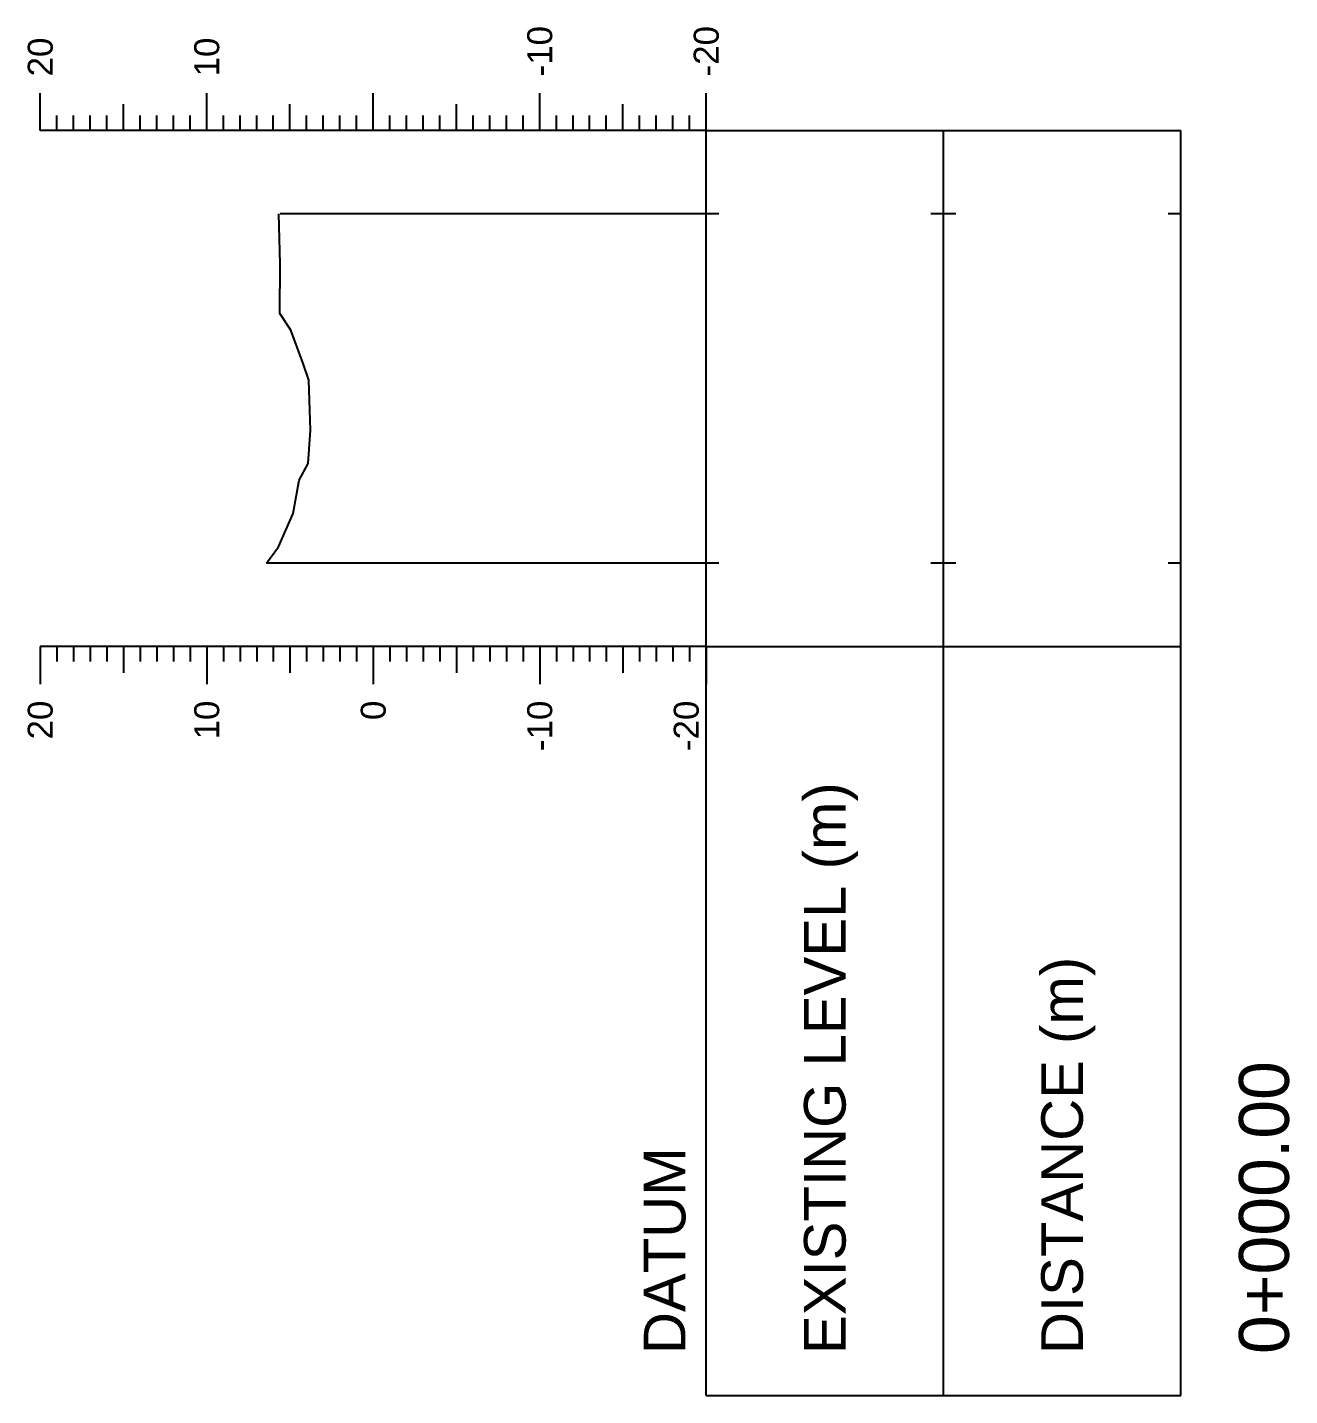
# Model space of a CAD drawing. Header units: millimetres. Extents: x 234588 to 238075, y 2578744 to 2579543.
# Drawn here: x 236817.1 to 236917.2, y 2578938.4 to 2579046.9 of the extents above; entities that cross this region are included whole.
import ezdxf
from ezdxf.enums import TextEntityAlignment as Align

# ---------------------------------------------------------------- set-up
doc = ezdxf.new("R2010")
doc.units = ezdxf.units.MM
doc.header["$MEASUREMENT"] = 0
doc.layers.add('CS_Drawing', color=7, linetype='Continuous')
doc.layers.add('Features', color=5, linetype='Continuous')
doc.styles.get("Standard").update_dxf_attribs({"font": 'arial.ttf'})

msp = doc.modelspace()

# ---------------------------------------------------------------- linework, layer by layer
at = {"layer": 'CS_Drawing'}
for p, q in [((236818.097, 2579038.755), (236818.097, 2579041.725)), ((236831.297, 2579038.755), (236831.297, 2579041.725)), ((236844.497, 2579038.755), (236844.497, 2579041.725)), ((236857.697, 2579038.755), (236857.697, 2579041.725)), ((236870.897, 2579038.755), (236870.897, 2579041.725)), ((236818.097, 2579038.755), (236818.097, 2579040.834)), ((236824.697, 2579038.755), (236824.697, 2579040.834)), ((236831.297, 2579038.755), (236831.297, 2579040.834)), ((236837.897, 2579038.755), (236837.897, 2579040.834)), ((236844.497, 2579038.755), (236844.497, 2579040.834)), ((236851.097, 2579038.755), (236851.097, 2579040.834)), ((236857.697, 2579038.755), (236857.697, 2579040.834)), ((236864.297, 2579038.755), (236864.297, 2579040.834)), ((236870.897, 2579038.755), (236870.897, 2579040.834)), ((236818.097, 2579038.755), (236818.097, 2579039.943)), ((236819.417, 2579038.755), (236819.417, 2579039.943)), ((236820.737, 2579038.755), (236820.737, 2579039.943)), ((236822.057, 2579038.755), (236822.057, 2579039.943)), ((236823.377, 2579038.755), (236823.377, 2579039.943)), ((236824.697, 2579038.755), (236824.697, 2579039.943)), ((236826.017, 2579038.755), (236826.017, 2579039.943)), ((236827.337, 2579038.755), (236827.337, 2579039.943)), ((236828.657, 2579038.755), (236828.657, 2579039.943)), ((236829.977, 2579038.755), (236829.977, 2579039.943)), ((236831.297, 2579038.755), (236831.297, 2579039.943)), ((236832.617, 2579038.755), (236832.617, 2579039.943)), ((236833.937, 2579038.755), (236833.937, 2579039.943)), ((236835.257, 2579038.755), (236835.257, 2579039.943)), ((236836.577, 2579038.755), (236836.577, 2579039.943)), ((236837.897, 2579038.755), (236837.897, 2579039.943)), ((236839.217, 2579038.755), (236839.217, 2579039.943)), ((236840.537, 2579038.755), (236840.537, 2579039.943)), ((236841.857, 2579038.755), (236841.857, 2579039.943)), ((236843.177, 2579038.755), (236843.177, 2579039.943)), ((236844.497, 2579038.755), (236844.497, 2579039.943)), ((236845.817, 2579038.755), (236845.817, 2579039.943)), ((236847.137, 2579038.755), (236847.137, 2579039.943)), ((236848.457, 2579038.755), (236848.457, 2579039.943)), ((236849.777, 2579038.755), (236849.777, 2579039.943)), ((236851.097, 2579038.755), (236851.097, 2579039.943)), ((236852.417, 2579038.755), (236852.417, 2579039.943)), ((236853.737, 2579038.755), (236853.737, 2579039.943)), ((236855.057, 2579038.755), (236855.057, 2579039.943)), ((236856.377, 2579038.755), (236856.377, 2579039.943)), ((236857.697, 2579038.755), (236857.697, 2579039.943)), ((236859.017, 2579038.755), (236859.017, 2579039.943)), ((236860.337, 2579038.755), (236860.337, 2579039.943)), ((236861.657, 2579038.755), (236861.657, 2579039.943)), ((236862.977, 2579038.755), (236862.977, 2579039.943)), ((236864.297, 2579038.755), (236864.297, 2579039.943)), ((236865.617, 2579038.755), (236865.617, 2579039.943)), ((236866.937, 2579038.755), (236866.937, 2579039.943)), ((236868.257, 2579038.755), (236868.257, 2579039.943)), ((236869.577, 2579038.755), (236869.577, 2579039.943)), ((236870.897, 2579038.755), (236870.897, 2579039.943)), ((236870.897, 2579038.755), (236818.097, 2579038.755)), ((236870.897, 2578997.835), (236870.897, 2579038.755)), ((236870.897, 2579038.755), (236908.517, 2579038.755)), ((236889.707, 2578997.835), (236889.707, 2579038.755)), ((236889.707, 2578997.835), (236889.707, 2579038.755)), ((236908.517, 2578997.835), (236908.517, 2579038.755)), ((236870.897, 2579032.155), (236837.11, 2579032.155)), ((236871.887, 2579032.155), (236869.907, 2579032.155)), ((236890.697, 2579032.155), (236888.717, 2579032.155)), ((236908.517, 2579032.155), (236907.527, 2579032.155)), ((236870.897, 2579004.435), (236836.042, 2579004.435)), ((236871.887, 2579004.435), (236869.907, 2579004.435)), ((236890.697, 2579004.435), (236888.717, 2579004.435)), ((236908.517, 2579004.435), (236907.527, 2579004.435)), ((236818.097, 2578997.835), (236818.097, 2578994.865)), ((236818.097, 2578997.835), (236818.097, 2578995.756)), ((236818.097, 2578997.835), (236818.097, 2578996.647)), ((236870.897, 2578997.835), (236818.097, 2578997.835)), ((236819.417, 2578997.835), (236819.417, 2578996.647)), ((236820.737, 2578997.835), (236820.737, 2578996.647)), ((236822.057, 2578997.835), (236822.057, 2578996.647)), ((236823.377, 2578997.835), (236823.377, 2578996.647)), ((236824.697, 2578997.835), (236824.697, 2578995.756)), ((236824.697, 2578997.835), (236824.697, 2578996.647)), ((236826.017, 2578997.835), (236826.017, 2578996.647)), ((236827.337, 2578997.835), (236827.337, 2578996.647)), ((236828.657, 2578997.835), (236828.657, 2578996.647)), ((236829.977, 2578997.835), (236829.977, 2578996.647)), ((236831.297, 2578997.835), (236831.297, 2578994.865)), ((236831.297, 2578997.835), (236831.297, 2578995.756)), ((236831.297, 2578997.835), (236831.297, 2578996.647)), ((236832.617, 2578997.835), (236832.617, 2578996.647)), ((236833.937, 2578997.835), (236833.937, 2578996.647)), ((236835.257, 2578997.835), (236835.257, 2578996.647)), ((236836.577, 2578997.835), (236836.577, 2578996.647)), ((236837.897, 2578997.835), (236837.897, 2578995.756)), ((236837.897, 2578997.835), (236837.897, 2578996.647)), ((236839.217, 2578997.835), (236839.217, 2578996.647)), ((236840.537, 2578997.835), (236840.537, 2578996.647)), ((236841.857, 2578997.835), (236841.857, 2578996.647)), ((236843.177, 2578997.835), (236843.177, 2578996.647)), ((236844.497, 2578997.835), (236844.497, 2578994.865)), ((236844.497, 2578997.835), (236844.497, 2578995.756)), ((236844.497, 2578997.835), (236844.497, 2578996.647)), ((236845.817, 2578997.835), (236845.817, 2578996.647)), ((236847.137, 2578997.835), (236847.137, 2578996.647)), ((236848.457, 2578997.835), (236848.457, 2578996.647)), ((236849.777, 2578997.835), (236849.777, 2578996.647)), ((236851.097, 2578997.835), (236851.097, 2578995.756)), ((236851.097, 2578997.835), (236851.097, 2578996.647)), ((236852.417, 2578997.835), (236852.417, 2578996.647)), ((236853.737, 2578997.835), (236853.737, 2578996.647)), ((236855.057, 2578997.835), (236855.057, 2578996.647)), ((236856.377, 2578997.835), (236856.377, 2578996.647)), ((236857.697, 2578997.835), (236857.697, 2578994.865)), ((236857.697, 2578997.835), (236857.697, 2578995.756)), ((236857.697, 2578997.835), (236857.697, 2578996.647)), ((236859.017, 2578997.835), (236859.017, 2578996.647)), ((236860.337, 2578997.835), (236860.337, 2578996.647)), ((236861.657, 2578997.835), (236861.657, 2578996.647)), ((236862.977, 2578997.835), (236862.977, 2578996.647)), ((236864.297, 2578997.835), (236864.297, 2578995.756)), ((236864.297, 2578997.835), (236864.297, 2578996.647)), ((236865.617, 2578997.835), (236865.617, 2578996.647)), ((236866.937, 2578997.835), (236866.937, 2578996.647)), ((236868.257, 2578997.835), (236868.257, 2578996.647)), ((236869.577, 2578997.835), (236869.577, 2578996.647)), ((236870.897, 2578997.835), (236870.897, 2578994.865)), ((236870.897, 2578997.835), (236870.897, 2578995.756)), ((236870.897, 2578997.835), (236870.897, 2578996.647)), ((236870.897, 2578938.435), (236870.897, 2578997.835)), ((236870.897, 2578997.835), (236908.517, 2578997.835)), ((236889.707, 2578938.435), (236889.707, 2578997.835)), ((236908.517, 2578938.435), (236908.517, 2578997.835)), ((236870.897, 2578938.435), (236908.517, 2578938.435))]:
    msp.add_line(p, q, dxfattribs=at)
at = {"layer": 'Features'}
msp.add_lwpolyline([(236836.042, 2579004.435), (236836.979, 2579005.755), (236838.157, 2579008.395), (236838.618, 2579011.035), (236839.342, 2579012.355), (236839.532, 2579014.995), (236839.39, 2579018.955), (236838.944, 2579020.275), (236837.96, 2579022.915), (236837.088, 2579024.235), (236837.115, 2579028.195), (236837.018, 2579032.155)], dxfattribs=at)
msp.add_lwpolyline([(236836.042, 2579004.435), (236836.979, 2579005.755), (236838.157, 2579008.395), (236838.618, 2579011.035), (236839.342, 2579012.355), (236839.532, 2579014.995), (236839.39, 2579018.955), (236838.944, 2579020.275), (236837.96, 2579022.915), (236837.088, 2579024.235), (236837.115, 2579028.195), (236837.018, 2579032.155)], dxfattribs=at)

# ---------------------------------------------------------------- texts
at = {"layer": 'CS_Drawing'}
for s, height, p in [('-10', 1.98, (236857.697, 2579043.045)), ('-20', 1.98, (236870.897, 2579043.045)), ('-20', 1.98, (236870.897, 2579043.045)), ('20', 1.98, (236818.097, 2579043.045)), ('10', 1.98, (236831.297, 2579043.045)), ('EXISTING LEVEL (m)', 3.3, (236880.302, 2578941.735)), ('DISTANCE (m)', 3.3, (236899.112, 2578941.735)), ('0+000.00', 3.96, (236915.117, 2578941.735)), ('DATUM', 3.3, (236867.597, 2578941.735))]:
    msp.add_text(s, height=height, rotation=90, dxfattribs=at).set_placement(p, align=Align.MIDDLE_LEFT)
for s, p in [('20', (236818.097, 2578993.545)), ('10', (236831.297, 2578993.545)), ('0', (236844.497, 2578993.545)), ('-10', (236857.697, 2578993.545))]:
    msp.add_text(s, height=1.98, rotation=90, dxfattribs=at).set_placement(p, align=Align.MIDDLE_RIGHT)
msp.add_text('-20', height=1.98, rotation=90, dxfattribs=at).set_placement((236870.303, 2578993.545), align=Align.RIGHT)

doc.saveas('drawing.dxf')
